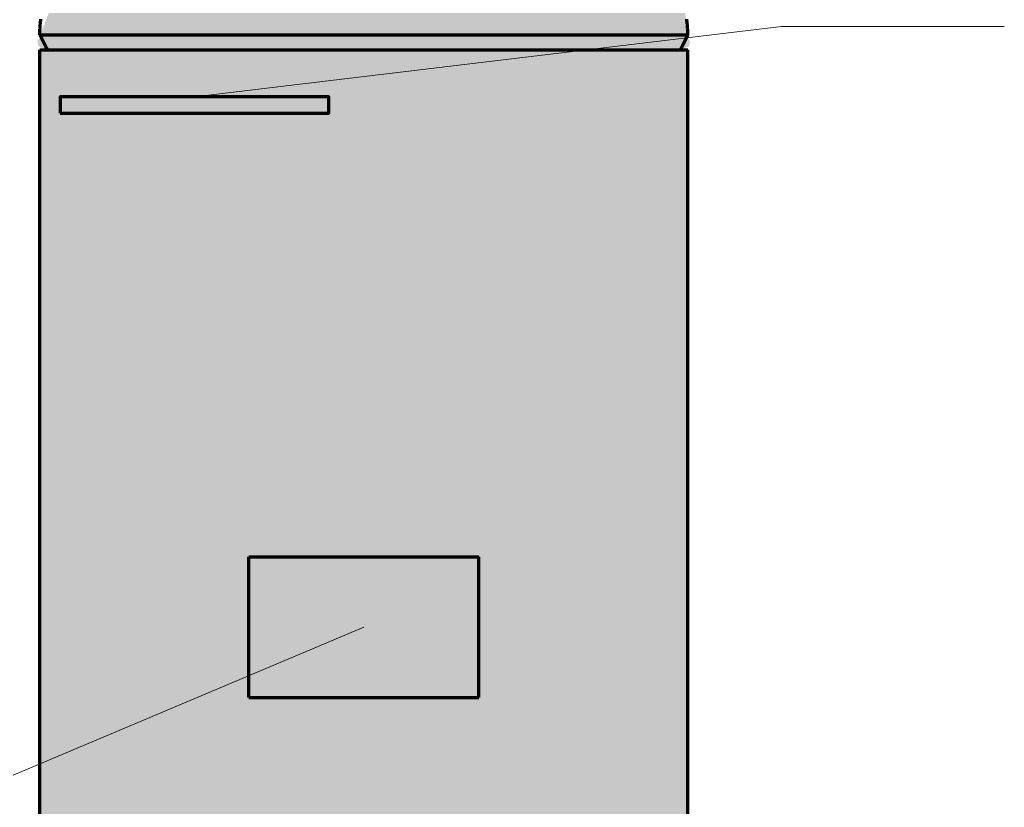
# Model space of a CAD drawing. Header units: millimetres. Extents: x 0 to 1554, y 0 to 420.
# Drawn here: x 1191.6 to 1275.7, y 129.3 to 196.6 of the extents above; entities that cross this region are included whole.
import ezdxf

# ---------------------------------------------------------------- set-up
doc = ezdxf.new("R2010")
doc.units = ezdxf.units.MM
for name, color, linetype, lineweight in [('01-VISIBLE', 7, 'CONTINUOUS', 70), ('08-FINA', 5, 'CONTINUOUS', 18), ('13-GRAFICA', 30, 'CONTINUOUS', 18)]:
    doc.layers.add(name, color=color, linetype=linetype, lineweight=lineweight)

msp = doc.modelspace()

# ---------------------------------------------------------------- hatches: boundary and pattern name
at = {"layer": '08-FINA'}
h = msp.add_hatch(color=7, dxfattribs=at)
h.dxf.hatch_style = 1
h.paths.add_polyline_path([(1206.543, 190), (1209.073, 189.9), (1208.978, 190.694)])
h = msp.add_hatch(color=7, dxfattribs=at)
h.dxf.hatch_style = 1
h.paths.add_polyline_path([(1221, 144.7), (1218.541, 144.096), (1218.852, 143.359)])
at = {"layer": '13-GRAFICA', "true_color": 0xb21820}
h = msp.add_hatch(color=7, dxfattribs=at)
h.dxf.hatch_style = 1
h.paths.add_polyline_path([(1193.458, 195.7), (1193.558, 195.7), (1193.558, 195.9), (1193.658, 195.9), (1193.658, 196.1), (1193.758, 196.1), (1193.758, 196.4), (1193.858, 196.4), (1193.858, 196.6), (1193.958, 196.6), (1193.958, 196.9), (1194.058, 196.9), (1194.058, 197.1), (1194.158, 197.1), (1194.158, 197.3), (1194.258, 197.3), (1194.258, 197.6), (1194.358, 197.6), (1194.358, 197.8), (1194.458, 197.8), (1194.458, 198.1), (1194.558, 198.1), (1194.558, 198.3), (1194.658, 198.3), (1194.658, 198.5), (1194.758, 198.5), (1194.758, 198.8), (1194.858, 198.8), (1194.858, 199), (1194.958, 199), (1194.958, 199.3), (1195.058, 199.3), (1195.058, 199.5), (1195.158, 199.5), (1195.358, 200.1), (1195.658, 200.3), (1195.658, 200.5), (1195.758, 200.5), (1195.758, 200.6), (1195.958, 200.7), (1195.958, 200.9), (1196.258, 201.1), (1196.258, 201.3), (1196.358, 201.3), (1196.458, 201.6), (1196.758, 201.8), (1196.758, 202), (1197.058, 202.2), (1197.058, 202.4), (1197.158, 202.4), (1197.258, 202.7), (1197.558, 202.9), (1197.558, 203.1), (1197.858, 203.3), (1197.858, 203.5), (1197.958, 203.5), (1198.058, 203.7), (1198.258, 203.7), (1198.458, 204), (1198.658, 204), (1198.758, 204.2), (1198.958, 204.2), (1199.158, 204.5), (1199.358, 204.5), (1199.458, 204.7), (1199.658, 204.7), (1199.658, 204.8), (1199.758, 204.8), (1199.858, 205), (1200.058, 205), (1200.258, 205.3), (1200.458, 205.3), (1200.558, 205.5), (1200.758, 205.5), (1200.958, 205.8), (1201.158, 205.8), (1201.258, 206), (1201.458, 206), (1201.658, 206.3), (1201.858, 206.3), (1201.958, 206.5), (1202.158, 206.5), (1202.358, 206.8), (1202.558, 206.8), (1202.658, 207), (1202.858, 207), (1203.058, 207.3), (1203.458, 207.4), (1203.458, 207.5), (1203.758, 207.5), (1203.758, 207.6), (1204.358, 207.7), (1204.358, 207.8), (1204.558, 207.8), (1204.558, 207.9), (1204.858, 207.9), (1204.858, 208), (1205.158, 208), (1205.158, 208.1), (1205.458, 208.1), (1205.458, 208.2), (1205.758, 208.2), (1205.758, 208.3), (1206.058, 208.3), (1206.058, 208.4), (1206.958, 208.6), (1206.958, 208.7), (1207.158, 208.7), (1207.158, 208.8), (1207.458, 208.8), (1207.458, 208.9), (1207.758, 208.9), (1207.758, 209), (1208.058, 209), (1208.058, 209.1), (1208.358, 209.1), (1208.358, 209.2), (1208.658, 209.2), (1208.658, 209.3), (1209.558, 209.5), (1209.558, 209.6), (1209.758, 209.6), (1209.758, 209.7), (1210.058, 209.7), (1210.058, 209.8), (1210.358, 209.8), (1210.358, 209.9), (1210.658, 209.9), (1210.658, 210), (1210.958, 210), (1210.958, 210.1), (1211.258, 210.1), (1211.258, 210.2), (1212.158, 210.4), (1212.158, 210.5), (1212.358, 210.5), (1212.358, 210.6), (1213.058, 210.6), (1213.058, 210.7), (1213.758, 210.7), (1213.758, 210.8), (1214.458, 210.8), (1214.458, 210.9), (1215.158, 210.9), (1215.158, 211), (1215.958, 211), (1215.958, 211.1), (1216.658, 211.1), (1216.658, 211.2), (1225.358, 211.2), (1225.358, 211.1), (1226.158, 211.1), (1226.158, 211), (1226.958, 211), (1226.958, 210.9), (1227.658, 210.9), (1227.658, 210.8), (1228.458, 210.8), (1228.458, 210.7), (1229.858, 210.6), (1229.858, 210.5), (1230.658, 210.4), (1230.658, 210.3), (1230.958, 210.3), (1230.958, 210.2), (1231.358, 210.2), (1231.358, 210.1), (1232.558, 209.9), (1232.558, 209.8), (1232.858, 209.8), (1232.858, 209.7), (1234.058, 209.5), (1234.058, 209.4), (1234.358, 209.4), (1234.358, 209.3), (1234.758, 209.3), (1234.758, 209.2), (1235.058, 209.2), (1235.058, 209.1), (1235.558, 209), (1235.558, 208.9), (1235.758, 208.9), (1235.758, 208.8), (1236.058, 208.8), (1236.058, 208.7), (1236.258, 208.7), (1236.258, 208.6), (1236.458, 208.6), (1236.458, 208.5), (1236.758, 208.5), (1236.758, 208.4), (1236.958, 208.4), (1236.958, 208.3), (1237.158, 208.3), (1237.158, 208.2), (1237.458, 208.2), (1237.458, 208.1), (1237.658, 208.1), (1237.658, 208), (1237.958, 208), (1237.958, 207.9), (1238.158, 207.9), (1238.158, 207.8), (1238.358, 207.8), (1238.358, 207.7), (1238.658, 207.7), (1238.658, 207.6), (1238.858, 207.6), (1238.858, 207.5), (1239.158, 207.5), (1239.158, 207.4), (1239.358, 207.4), (1239.458, 207.2), (1239.858, 207.1), (1239.958, 206.9), (1240.358, 206.8), (1240.458, 206.6), (1240.858, 206.5), (1240.958, 206.3), (1241.358, 206.2), (1241.458, 206), (1241.858, 205.9), (1241.858, 205.8), (1242.158, 205.7), (1242.258, 205.5), (1242.458, 205.5), (1242.758, 205.1), (1242.958, 205.1), (1243.358, 204.6), (1243.558, 204.6), (1243.858, 204.2), (1244.058, 204.2), (1244.458, 203.7), (1244.658, 203.7), (1244.658, 203.6), (1244.958, 203.4), (1244.958, 203.2), (1245.058, 203.2), (1245.058, 203.1), (1245.758, 202.5), (1245.758, 202.3), (1246.358, 201.8), (1246.458, 201.4), (1246.658, 201.3), (1246.658, 201.1), (1246.758, 201.1), (1246.858, 200.8), (1247.058, 200.7), (1247.158, 200.3), (1247.258, 200.3), (1247.358, 200), (1247.558, 199.9), (1247.658, 199.3), (1247.758, 199.3), (1247.758, 199.1), (1247.858, 199.1), (1247.958, 198.5), (1248.058, 198.5), (1248.158, 198), (1248.258, 198), (1248.258, 197.7), (1248.358, 197.7), (1248.658, 195.2), (1248.558, 195.2), (1248.558, 195.1), (1193.458, 195.1), (1193.458, 195.2), (1193.358, 195.2)])
h = msp.add_hatch(color=7, dxfattribs=at)
h.dxf.hatch_style = 1
h.paths.add_polyline_path([(1193.358, 195.1), (1248.658, 195.1), (1248.758, 194.8), (1248.858, 194.8), (1248.758, 194.3), (1248.458, 194.2), (1248.458, 194.1), (1193.558, 194.1), (1193.558, 194.2), (1193.358, 194.2), (1193.158, 194.5), (1193.158, 194.9), (1193.258, 194.9)])
h = msp.add_hatch(color=7, dxfattribs=at)
h.dxf.hatch_style = 1
h.paths.add_polyline_path([(1193.358, 194), (1211.158, 194), (1211.158, 150.7), (1211.158, 138.7), (1211.158, 95.4), (1193.358, 95.4)])
h = msp.add_hatch(color=7, dxfattribs=at)
h.dxf.hatch_style = 1
h.paths.add_polyline_path([(1248.058, 194), (1193.958, 194), (1193.958, 194.1), (1248.058, 194.1)])
h = msp.add_hatch(color=7, dxfattribs=at)
h.dxf.hatch_style = 1
h.paths.add_polyline_path([(1230.758, 194), (1230.758, 150.7), (1221.258, 150.7), (1221.258, 193.8), (1220.658, 193.8), (1220.658, 150.7), (1211.158, 150.7), (1211.158, 194)])
h = msp.add_hatch(color=7, dxfattribs=at)
h.dxf.hatch_style = 1
h.paths.add_polyline_path([(1221.258, 193.8), (1221.258, 150.7), (1220.658, 150.7), (1220.658, 193.8)])
h = msp.add_hatch(color=7, dxfattribs=at)
h.dxf.hatch_style = 1
h.paths.add_polyline_path([(1248.658, 194), (1248.658, 95.4), (1230.758, 95.4), (1230.758, 138.7), (1230.758, 150.7), (1230.758, 194)])
at = {"layer": '13-GRAFICA', "true_color": 0xffffff}
h = msp.add_hatch(color=7, dxfattribs=at)
h.dxf.hatch_style = 1
h.paths.add_polyline_path([(1211.158, 138.7), (1211.158, 150.7), (1230.758, 150.7), (1230.758, 138.7)])
at = {"layer": '13-GRAFICA', "true_color": 0xc81e2d}
h = msp.add_hatch(color=7, dxfattribs=at)
h.dxf.hatch_style = 1
h.paths.add_polyline_path([(1230.758, 148.9), (1211.158, 148.9), (1211.158, 150.7), (1230.758, 150.7)])
at = {"layer": '13-GRAFICA', "true_color": 0xb21820}
h = msp.add_hatch(color=7, dxfattribs=at)
h.dxf.hatch_style = 1
h.paths.add_polyline_path([(1211.158, 95.4), (1211.158, 138.7), (1220.658, 138.7), (1220.658, 95.6), (1221.258, 95.6), (1221.258, 138.7), (1230.758, 138.7), (1230.758, 95.4)])
h = msp.add_hatch(color=7, dxfattribs=at)
h.dxf.hatch_style = 1
h.paths.add_polyline_path([(1221.258, 95.6), (1220.658, 95.6), (1220.658, 138.7), (1221.258, 138.7)])

# ---------------------------------------------------------------- linework, layer by layer
at = {"layer": '01-VISIBLE'}
for p, q in [((1193.99, 194), (1193.35, 195.28)), ((1248.01, 194), (1248.65, 195.28)), ((1193.35, 95.4), (1193.35, 194)), ((1248.65, 95.4), (1248.65, 194)), ((1211.195, 138.7), (1211.195, 150.7)), ((1230.805, 138.7), (1230.805, 150.7))]:
    msp.add_line(p, q, dxfattribs=at)
for points in [[(1193.35, 195.28), (1193.35, 195.36), (1193.351, 195.44), (1193.353, 195.52), (1193.355, 195.6), (1193.358, 195.68), (1193.362, 195.76), (1193.366, 195.84), (1193.371, 195.92), (1193.377, 196), (1193.384, 196.08), (1193.391, 196.16), (1193.399, 196.239), (1193.407, 196.319), (1193.416, 196.399), (1193.426, 196.478), (1193.437, 196.558), (1193.448, 196.637)], [(1248.65, 195.28), (1248.65, 195.36), (1248.649, 195.44), (1248.647, 195.52), (1248.645, 195.6), (1248.642, 195.68), (1248.638, 195.76), (1248.633, 195.84), (1248.628, 195.92), (1248.623, 196), (1248.616, 196.08), (1248.609, 196.16), (1248.601, 196.239), (1248.593, 196.319), (1248.584, 196.399), (1248.574, 196.478), (1248.563, 196.558), (1248.552, 196.637)], [(1193.35, 195.28), (1193.488, 195.28), (1193.627, 195.28), (1193.765, 195.28), (1193.903, 195.28), (1194.041, 195.28), (1194.18, 195.28), (1194.318, 195.28), (1194.456, 195.28), (1194.594, 195.28), (1194.733, 195.28), (1194.871, 195.28), (1195.009, 195.28), (1195.147, 195.28), (1195.286, 195.28), (1195.424, 195.28), (1195.562, 195.28), (1195.7, 195.28), (1195.839, 195.28), (1195.977, 195.28), (1196.115, 195.28), (1196.253, 195.28), (1196.392, 195.28), (1196.53, 195.28), (1196.668, 195.28), (1196.806, 195.28), (1196.945, 195.28), (1197.083, 195.28), (1197.221, 195.28), (1197.359, 195.28), (1197.498, 195.28), (1197.636, 195.28), (1197.774, 195.28), (1197.912, 195.28), (1198.051, 195.28), (1198.189, 195.28), (1198.327, 195.28), (1198.465, 195.28), (1198.604, 195.28), (1198.742, 195.28), (1198.88, 195.28), (1199.018, 195.28), (1199.157, 195.28), (1199.295, 195.28), (1199.433, 195.28), (1199.571, 195.28), (1199.71, 195.28), (1199.848, 195.28), (1199.986, 195.28), (1200.124, 195.28), (1200.263, 195.28), (1200.401, 195.28), (1200.539, 195.28), (1200.677, 195.28), (1200.816, 195.28), (1200.954, 195.28), (1201.092, 195.28), (1201.23, 195.28), (1201.369, 195.28), (1201.507, 195.28), (1201.645, 195.28), (1201.783, 195.28), (1201.922, 195.28), (1202.06, 195.28), (1202.198, 195.28), (1202.336, 195.28), (1202.475, 195.28), (1202.613, 195.28), (1202.751, 195.28), (1202.889, 195.28), (1203.028, 195.28), (1203.166, 195.28), (1203.304, 195.28), (1203.442, 195.28), (1203.581, 195.28), (1203.719, 195.28), (1203.857, 195.28), (1203.995, 195.28), (1204.134, 195.28), (1204.272, 195.28), (1204.41, 195.28), (1204.548, 195.28), (1204.687, 195.28), (1204.825, 195.28), (1204.963, 195.28), (1205.101, 195.28), (1205.24, 195.28), (1205.378, 195.28), (1205.516, 195.28), (1205.654, 195.28), (1205.793, 195.28), (1205.931, 195.28), (1206.069, 195.28), (1206.207, 195.28), (1206.346, 195.28), (1206.484, 195.28), (1206.622, 195.28), (1206.76, 195.28), (1206.899, 195.28), (1207.037, 195.28), (1207.175, 195.28), (1207.313, 195.28), (1207.452, 195.28), (1207.59, 195.28), (1207.728, 195.28), (1207.866, 195.28), (1208.005, 195.28), (1208.143, 195.28), (1208.281, 195.28), (1208.419, 195.28), (1208.558, 195.28), (1208.696, 195.28), (1208.834, 195.28), (1208.972, 195.28), (1209.111, 195.28), (1209.249, 195.28), (1209.387, 195.28), (1209.525, 195.28), (1209.664, 195.28), (1209.802, 195.28), (1209.94, 195.28), (1210.078, 195.28), (1210.217, 195.28), (1210.355, 195.28), (1210.493, 195.28), (1210.631, 195.28), (1210.77, 195.28), (1210.908, 195.28), (1211.046, 195.28), (1211.184, 195.28), (1211.323, 195.28), (1211.461, 195.28), (1211.599, 195.28), (1211.737, 195.28), (1211.876, 195.28), (1212.014, 195.28), (1212.152, 195.28), (1212.29, 195.28), (1212.429, 195.28), (1212.567, 195.28), (1212.705, 195.28), (1212.843, 195.28), (1212.982, 195.28), (1213.12, 195.28), (1213.258, 195.28), (1213.396, 195.28), (1213.535, 195.28), (1213.673, 195.28), (1213.811, 195.28), (1213.949, 195.28), (1214.088, 195.28), (1214.226, 195.28), (1214.364, 195.28), (1214.502, 195.28), (1214.641, 195.28), (1214.779, 195.28), (1214.917, 195.28), (1215.055, 195.28), (1215.194, 195.28), (1215.332, 195.28), (1215.47, 195.28), (1215.608, 195.28), (1215.747, 195.28), (1215.885, 195.28), (1216.023, 195.28), (1216.161, 195.28), (1216.3, 195.28), (1216.438, 195.28), (1216.576, 195.28), (1216.714, 195.28), (1216.853, 195.28), (1216.991, 195.28), (1217.129, 195.28), (1217.267, 195.28), (1217.406, 195.28), (1217.544, 195.28), (1217.682, 195.28), (1217.82, 195.28), (1217.959, 195.28), (1218.097, 195.28), (1218.235, 195.28), (1218.373, 195.28), (1218.512, 195.28), (1218.65, 195.28), (1218.788, 195.28), (1218.926, 195.28), (1219.065, 195.28), (1219.203, 195.28), (1219.341, 195.28), (1219.479, 195.28), (1219.618, 195.28), (1219.756, 195.28), (1219.894, 195.28), (1220.032, 195.28), (1220.171, 195.28), (1220.309, 195.28), (1220.447, 195.28), (1220.585, 195.28), (1220.724, 195.28), (1220.862, 195.28), (1221, 195.28), (1221.138, 195.28), (1221.277, 195.28), (1221.415, 195.28), (1221.553, 195.28), (1221.691, 195.28), (1221.83, 195.28), (1221.968, 195.28), (1222.106, 195.28), (1222.244, 195.28), (1222.383, 195.28), (1222.521, 195.28), (1222.659, 195.28), (1222.797, 195.28), (1222.936, 195.28), (1223.074, 195.28), (1223.212, 195.28), (1223.35, 195.28), (1223.489, 195.28), (1223.627, 195.28), (1223.765, 195.28), (1223.903, 195.28), (1224.042, 195.28), (1224.18, 195.28), (1224.318, 195.28), (1224.456, 195.28), (1224.595, 195.28), (1224.733, 195.28), (1224.871, 195.28), (1225.009, 195.28), (1225.148, 195.28), (1225.286, 195.28), (1225.424, 195.28), (1225.562, 195.28), (1225.701, 195.28), (1225.839, 195.28), (1225.977, 195.28), (1226.115, 195.28), (1226.254, 195.28), (1226.392, 195.28), (1226.53, 195.28), (1226.668, 195.28), (1226.807, 195.28), (1226.945, 195.28), (1227.083, 195.28), (1227.221, 195.28), (1227.36, 195.28), (1227.498, 195.28), (1227.636, 195.28), (1227.774, 195.28), (1227.913, 195.28), (1228.051, 195.28), (1228.189, 195.28), (1228.327, 195.28), (1228.466, 195.28), (1228.604, 195.28), (1228.742, 195.28), (1228.88, 195.28), (1229.019, 195.28), (1229.157, 195.28), (1229.295, 195.28), (1229.433, 195.28), (1229.572, 195.28), (1229.71, 195.28), (1229.848, 195.28), (1229.986, 195.28), (1230.125, 195.28), (1230.263, 195.28), (1230.401, 195.28), (1230.539, 195.28), (1230.678, 195.28), (1230.816, 195.28), (1230.954, 195.28), (1231.092, 195.28), (1231.231, 195.28), (1231.369, 195.28), (1231.507, 195.28), (1231.645, 195.28), (1231.784, 195.28), (1231.922, 195.28), (1232.06, 195.28), (1232.198, 195.28), (1232.337, 195.28), (1232.475, 195.28), (1232.613, 195.28), (1232.751, 195.28), (1232.89, 195.28), (1233.028, 195.28), (1233.166, 195.28), (1233.304, 195.28), (1233.443, 195.28), (1233.581, 195.28), (1233.719, 195.28), (1233.857, 195.28), (1233.996, 195.28), (1234.134, 195.28), (1234.272, 195.28), (1234.41, 195.28), (1234.549, 195.28), (1234.687, 195.28), (1234.825, 195.28), (1234.963, 195.28), (1235.102, 195.28), (1235.24, 195.28), (1235.378, 195.28), (1235.516, 195.28), (1235.655, 195.28), (1235.793, 195.28), (1235.931, 195.28), (1236.069, 195.28), (1236.208, 195.28), (1236.346, 195.28), (1236.484, 195.28), (1236.622, 195.28), (1236.761, 195.28), (1236.899, 195.28), (1237.037, 195.28), (1237.175, 195.28), (1237.314, 195.28), (1237.452, 195.28), (1237.59, 195.28), (1237.728, 195.28), (1237.867, 195.28), (1238.005, 195.28), (1238.143, 195.28), (1238.281, 195.28), (1238.42, 195.28), (1238.558, 195.28), (1238.696, 195.28), (1238.834, 195.28), (1238.973, 195.28), (1239.111, 195.28), (1239.249, 195.28), (1239.387, 195.28), (1239.526, 195.28), (1239.664, 195.28), (1239.802, 195.28), (1239.94, 195.28), (1240.079, 195.28), (1240.217, 195.28), (1240.355, 195.28), (1240.493, 195.28), (1240.632, 195.28), (1240.77, 195.28), (1240.908, 195.28), (1241.046, 195.28), (1241.185, 195.28), (1241.323, 195.28), (1241.461, 195.28), (1241.599, 195.28), (1241.738, 195.28), (1241.876, 195.28), (1242.014, 195.28), (1242.152, 195.28), (1242.291, 195.28), (1242.429, 195.28), (1242.567, 195.28), (1242.705, 195.28), (1242.844, 195.28), (1242.982, 195.28), (1243.12, 195.28), (1243.258, 195.28), (1243.397, 195.28), (1243.535, 195.28), (1243.673, 195.28), (1243.811, 195.28), (1243.95, 195.28), (1244.088, 195.28), (1244.226, 195.28), (1244.364, 195.28), (1244.503, 195.28), (1244.641, 195.28), (1244.779, 195.28), (1244.917, 195.28), (1245.056, 195.28), (1245.194, 195.28), (1245.332, 195.28), (1245.47, 195.28), (1245.609, 195.28), (1245.747, 195.28), (1245.885, 195.28), (1246.023, 195.28), (1246.162, 195.28), (1246.3, 195.28), (1246.438, 195.28), (1246.576, 195.28), (1246.715, 195.28), (1246.853, 195.28), (1246.991, 195.28), (1247.129, 195.28), (1247.268, 195.28), (1247.406, 195.28), (1247.544, 195.28), (1247.682, 195.28), (1247.821, 195.28), (1247.959, 195.28), (1248.097, 195.28), (1248.235, 195.28), (1248.374, 195.28), (1248.512, 195.28), (1248.65, 195.28)], [(1193.35, 194), (1193.488, 194), (1193.627, 194), (1193.765, 194), (1193.903, 194), (1194.041, 194), (1194.18, 194), (1194.318, 194), (1194.456, 194), (1194.594, 194), (1194.733, 194), (1194.871, 194), (1195.009, 194), (1195.147, 194), (1195.286, 194), (1195.424, 194), (1195.562, 194), (1195.7, 194), (1195.839, 194), (1195.977, 194), (1196.115, 194), (1196.253, 194), (1196.392, 194), (1196.53, 194), (1196.668, 194), (1196.806, 194), (1196.945, 194), (1197.083, 194), (1197.221, 194), (1197.359, 194), (1197.498, 194), (1197.636, 194), (1197.774, 194), (1197.912, 194), (1198.051, 194), (1198.189, 194), (1198.327, 194), (1198.465, 194), (1198.604, 194), (1198.742, 194), (1198.88, 194), (1199.018, 194), (1199.157, 194), (1199.295, 194), (1199.433, 194), (1199.571, 194), (1199.71, 194), (1199.848, 194), (1199.986, 194), (1200.124, 194), (1200.263, 194), (1200.401, 194), (1200.539, 194), (1200.677, 194), (1200.816, 194), (1200.954, 194), (1201.092, 194), (1201.23, 194), (1201.369, 194), (1201.507, 194), (1201.645, 194), (1201.783, 194), (1201.922, 194), (1202.06, 194), (1202.198, 194), (1202.336, 194), (1202.475, 194), (1202.613, 194), (1202.751, 194), (1202.889, 194), (1203.028, 194), (1203.166, 194), (1203.304, 194), (1203.442, 194), (1203.581, 194), (1203.719, 194), (1203.857, 194), (1203.995, 194), (1204.134, 194), (1204.272, 194), (1204.41, 194), (1204.548, 194), (1204.687, 194), (1204.825, 194), (1204.963, 194), (1205.101, 194), (1205.24, 194), (1205.378, 194), (1205.516, 194), (1205.654, 194), (1205.793, 194), (1205.931, 194), (1206.069, 194), (1206.207, 194), (1206.346, 194), (1206.484, 194), (1206.622, 194), (1206.76, 194), (1206.899, 194), (1207.037, 194), (1207.175, 194), (1207.313, 194), (1207.452, 194), (1207.59, 194), (1207.728, 194), (1207.866, 194), (1208.005, 194), (1208.143, 194), (1208.281, 194), (1208.419, 194), (1208.558, 194), (1208.696, 194), (1208.834, 194), (1208.972, 194), (1209.111, 194), (1209.249, 194), (1209.387, 194), (1209.525, 194), (1209.664, 194), (1209.802, 194), (1209.94, 194), (1210.078, 194), (1210.217, 194), (1210.355, 194), (1210.493, 194), (1210.631, 194), (1210.77, 194), (1210.908, 194), (1211.046, 194), (1211.184, 194), (1211.323, 194), (1211.461, 194), (1211.599, 194), (1211.737, 194), (1211.876, 194), (1212.014, 194), (1212.152, 194), (1212.29, 194), (1212.429, 194), (1212.567, 194), (1212.705, 194), (1212.843, 194), (1212.982, 194), (1213.12, 194), (1213.258, 194), (1213.396, 194), (1213.535, 194), (1213.673, 194), (1213.811, 194), (1213.949, 194), (1214.088, 194), (1214.226, 194), (1214.364, 194), (1214.502, 194), (1214.641, 194), (1214.779, 194), (1214.917, 194), (1215.055, 194), (1215.194, 194), (1215.332, 194), (1215.47, 194), (1215.608, 194), (1215.747, 194), (1215.885, 194), (1216.023, 194), (1216.161, 194), (1216.3, 194), (1216.438, 194), (1216.576, 194), (1216.714, 194), (1216.853, 194), (1216.991, 194), (1217.129, 194), (1217.267, 194), (1217.406, 194), (1217.544, 194), (1217.682, 194), (1217.82, 194), (1217.959, 194), (1218.097, 194), (1218.235, 194), (1218.373, 194), (1218.512, 194), (1218.65, 194), (1218.788, 194), (1218.926, 194), (1219.065, 194), (1219.203, 194), (1219.341, 194), (1219.479, 194), (1219.618, 194), (1219.756, 194), (1219.894, 194), (1220.032, 194), (1220.171, 194), (1220.309, 194), (1220.447, 194), (1220.585, 194), (1220.724, 194), (1220.862, 194), (1221, 194), (1221.138, 194), (1221.277, 194), (1221.415, 194), (1221.553, 194), (1221.691, 194), (1221.83, 194), (1221.968, 194), (1222.106, 194), (1222.244, 194), (1222.383, 194), (1222.521, 194), (1222.659, 194), (1222.797, 194), (1222.936, 194), (1223.074, 194), (1223.212, 194), (1223.35, 194), (1223.489, 194), (1223.627, 194), (1223.765, 194), (1223.903, 194), (1224.042, 194), (1224.18, 194), (1224.318, 194), (1224.456, 194), (1224.595, 194), (1224.733, 194), (1224.871, 194), (1225.009, 194), (1225.148, 194), (1225.286, 194), (1225.424, 194), (1225.562, 194), (1225.701, 194), (1225.839, 194), (1225.977, 194), (1226.115, 194), (1226.254, 194), (1226.392, 194), (1226.53, 194), (1226.668, 194), (1226.807, 194), (1226.945, 194), (1227.083, 194), (1227.221, 194), (1227.36, 194), (1227.498, 194), (1227.636, 194), (1227.774, 194), (1227.913, 194), (1228.051, 194), (1228.189, 194), (1228.327, 194), (1228.466, 194), (1228.604, 194), (1228.742, 194), (1228.88, 194), (1229.019, 194), (1229.157, 194), (1229.295, 194), (1229.433, 194), (1229.572, 194), (1229.71, 194), (1229.848, 194), (1229.986, 194), (1230.125, 194), (1230.263, 194), (1230.401, 194), (1230.539, 194), (1230.678, 194), (1230.816, 194), (1230.954, 194), (1231.092, 194), (1231.231, 194), (1231.369, 194), (1231.507, 194), (1231.645, 194), (1231.784, 194), (1231.922, 194), (1232.06, 194), (1232.198, 194), (1232.337, 194), (1232.475, 194), (1232.613, 194), (1232.751, 194), (1232.89, 194), (1233.028, 194), (1233.166, 194), (1233.304, 194), (1233.443, 194), (1233.581, 194), (1233.719, 194), (1233.857, 194), (1233.996, 194), (1234.134, 194), (1234.272, 194), (1234.41, 194), (1234.549, 194), (1234.687, 194), (1234.825, 194), (1234.963, 194), (1235.102, 194), (1235.24, 194), (1235.378, 194), (1235.516, 194), (1235.655, 194), (1235.793, 194), (1235.931, 194), (1236.069, 194), (1236.208, 194), (1236.346, 194), (1236.484, 194), (1236.622, 194), (1236.761, 194), (1236.899, 194), (1237.037, 194), (1237.175, 194), (1237.314, 194), (1237.452, 194), (1237.59, 194), (1237.728, 194), (1237.867, 194), (1238.005, 194), (1238.143, 194), (1238.281, 194), (1238.42, 194), (1238.558, 194), (1238.696, 194), (1238.834, 194), (1238.973, 194), (1239.111, 194), (1239.249, 194), (1239.387, 194), (1239.526, 194), (1239.664, 194), (1239.802, 194), (1239.94, 194), (1240.079, 194), (1240.217, 194), (1240.355, 194), (1240.493, 194), (1240.632, 194), (1240.77, 194), (1240.908, 194), (1241.046, 194), (1241.185, 194), (1241.323, 194), (1241.461, 194), (1241.599, 194), (1241.738, 194), (1241.876, 194), (1242.014, 194), (1242.152, 194), (1242.291, 194), (1242.429, 194), (1242.567, 194), (1242.705, 194), (1242.844, 194), (1242.982, 194), (1243.12, 194), (1243.258, 194), (1243.397, 194), (1243.535, 194), (1243.673, 194), (1243.811, 194), (1243.95, 194), (1244.088, 194), (1244.226, 194), (1244.364, 194), (1244.503, 194), (1244.641, 194), (1244.779, 194), (1244.917, 194), (1245.056, 194), (1245.194, 194), (1245.332, 194), (1245.47, 194), (1245.609, 194), (1245.747, 194), (1245.885, 194), (1246.023, 194), (1246.162, 194), (1246.3, 194), (1246.438, 194), (1246.576, 194), (1246.715, 194), (1246.853, 194), (1246.991, 194), (1247.129, 194), (1247.268, 194), (1247.406, 194), (1247.544, 194), (1247.682, 194), (1247.821, 194), (1247.959, 194), (1248.097, 194), (1248.235, 194), (1248.374, 194), (1248.512, 194), (1248.65, 194)], [(1211.195, 150.7), (1211.275, 150.7), (1211.355, 150.7), (1211.436, 150.7), (1211.516, 150.7), (1211.596, 150.7), (1211.676, 150.7), (1211.756, 150.7), (1211.836, 150.7), (1211.916, 150.7), (1211.996, 150.7), (1212.076, 150.7), (1212.156, 150.7), (1212.236, 150.7), (1212.316, 150.7), (1212.396, 150.7), (1212.476, 150.7), (1212.556, 150.7), (1212.636, 150.7), (1212.716, 150.7), (1212.796, 150.7), (1212.876, 150.7), (1212.956, 150.7), (1213.036, 150.7), (1213.116, 150.7), (1213.196, 150.7), (1213.276, 150.7), (1213.356, 150.7), (1213.436, 150.7), (1213.516, 150.7), (1213.597, 150.7), (1213.677, 150.7), (1213.757, 150.7), (1213.837, 150.7), (1213.917, 150.7), (1213.997, 150.7), (1214.077, 150.7), (1214.157, 150.7), (1214.237, 150.7), (1214.317, 150.7), (1214.397, 150.7), (1214.477, 150.7), (1214.557, 150.7), (1214.637, 150.7), (1214.717, 150.7), (1214.797, 150.7), (1214.877, 150.7), (1214.957, 150.7), (1215.037, 150.7), (1215.117, 150.7), (1215.197, 150.7), (1215.277, 150.7), (1215.357, 150.7), (1215.437, 150.7), (1215.517, 150.7), (1215.597, 150.7), (1215.678, 150.7), (1215.758, 150.7), (1215.838, 150.7), (1215.918, 150.7), (1215.998, 150.7), (1216.078, 150.7), (1216.158, 150.7), (1216.238, 150.7), (1216.318, 150.7), (1216.398, 150.7), (1216.478, 150.7), (1216.558, 150.7), (1216.638, 150.7), (1216.718, 150.7), (1216.798, 150.7), (1216.878, 150.7), (1216.958, 150.7), (1217.038, 150.7), (1217.118, 150.7), (1217.198, 150.7), (1217.278, 150.7), (1217.358, 150.7), (1217.438, 150.7), (1217.518, 150.7), (1217.598, 150.7), (1217.678, 150.7), (1217.759, 150.7), (1217.839, 150.7), (1217.919, 150.7), (1217.999, 150.7), (1218.079, 150.7), (1218.159, 150.7), (1218.239, 150.7), (1218.319, 150.7), (1218.399, 150.7), (1218.479, 150.7), (1218.559, 150.7), (1218.639, 150.7), (1218.719, 150.7), (1218.799, 150.7), (1218.879, 150.7), (1218.959, 150.7), (1219.039, 150.7), (1219.119, 150.7), (1219.199, 150.7), (1219.279, 150.7), (1219.359, 150.7), (1219.439, 150.7), (1219.519, 150.7), (1219.599, 150.7), (1219.679, 150.7), (1219.759, 150.7), (1219.839, 150.7), (1219.92, 150.7), (1220, 150.7), (1220.08, 150.7), (1220.16, 150.7), (1220.24, 150.7), (1220.32, 150.7), (1220.4, 150.7), (1220.48, 150.7), (1220.56, 150.7), (1220.64, 150.7), (1220.72, 150.7), (1220.8, 150.7), (1220.88, 150.7), (1220.96, 150.7), (1221.04, 150.7), (1221.12, 150.7), (1221.2, 150.7), (1221.28, 150.7), (1221.36, 150.7), (1221.44, 150.7), (1221.52, 150.7), (1221.6, 150.7), (1221.68, 150.7), (1221.76, 150.7), (1221.84, 150.7), (1221.92, 150.7), (1222.001, 150.7), (1222.081, 150.7), (1222.161, 150.7), (1222.241, 150.7), (1222.321, 150.7), (1222.401, 150.7), (1222.481, 150.7), (1222.561, 150.7), (1222.641, 150.7), (1222.721, 150.7), (1222.801, 150.7), (1222.881, 150.7), (1222.961, 150.7), (1223.041, 150.7), (1223.121, 150.7), (1223.201, 150.7), (1223.281, 150.7), (1223.361, 150.7), (1223.441, 150.7), (1223.521, 150.7), (1223.601, 150.7), (1223.681, 150.7), (1223.761, 150.7), (1223.841, 150.7), (1223.921, 150.7), (1224.001, 150.7), (1224.082, 150.7), (1224.162, 150.7), (1224.242, 150.7), (1224.322, 150.7), (1224.402, 150.7), (1224.482, 150.7), (1224.562, 150.7), (1224.642, 150.7), (1224.722, 150.7), (1224.802, 150.7), (1224.882, 150.7), (1224.962, 150.7), (1225.042, 150.7), (1225.122, 150.7), (1225.202, 150.7), (1225.282, 150.7), (1225.362, 150.7), (1225.442, 150.7), (1225.522, 150.7), (1225.602, 150.7), (1225.682, 150.7), (1225.762, 150.7), (1225.842, 150.7), (1225.922, 150.7), (1226.002, 150.7), (1226.082, 150.7), (1226.162, 150.7), (1226.243, 150.7), (1226.323, 150.7), (1226.403, 150.7), (1226.483, 150.7), (1226.563, 150.7), (1226.643, 150.7), (1226.723, 150.7), (1226.803, 150.7), (1226.883, 150.7), (1226.963, 150.7), (1227.043, 150.7), (1227.123, 150.7), (1227.203, 150.7), (1227.283, 150.7), (1227.363, 150.7), (1227.443, 150.7), (1227.523, 150.7), (1227.603, 150.7), (1227.683, 150.7), (1227.763, 150.7), (1227.843, 150.7), (1227.923, 150.7), (1228.003, 150.7), (1228.083, 150.7), (1228.163, 150.7), (1228.243, 150.7), (1228.324, 150.7), (1228.404, 150.7), (1228.484, 150.7), (1228.564, 150.7), (1228.644, 150.7), (1228.724, 150.7), (1228.804, 150.7), (1228.884, 150.7), (1228.964, 150.7), (1229.044, 150.7), (1229.124, 150.7), (1229.204, 150.7), (1229.284, 150.7), (1229.364, 150.7), (1229.444, 150.7), (1229.524, 150.7), (1229.604, 150.7), (1229.684, 150.7), (1229.764, 150.7), (1229.844, 150.7), (1229.924, 150.7), (1230.004, 150.7), (1230.084, 150.7), (1230.164, 150.7), (1230.244, 150.7), (1230.324, 150.7), (1230.405, 150.7), (1230.485, 150.7), (1230.565, 150.7), (1230.645, 150.7), (1230.725, 150.7), (1230.805, 150.7)], [(1211.195, 138.7), (1211.275, 138.7), (1211.355, 138.7), (1211.436, 138.7), (1211.516, 138.7), (1211.596, 138.7), (1211.676, 138.7), (1211.756, 138.7), (1211.836, 138.7), (1211.916, 138.7), (1211.996, 138.7), (1212.076, 138.7), (1212.156, 138.7), (1212.236, 138.7), (1212.316, 138.7), (1212.396, 138.7), (1212.476, 138.7), (1212.556, 138.7), (1212.636, 138.7), (1212.716, 138.7), (1212.796, 138.7), (1212.876, 138.7), (1212.956, 138.7), (1213.036, 138.7), (1213.116, 138.7), (1213.196, 138.7), (1213.276, 138.7), (1213.356, 138.7), (1213.436, 138.7), (1213.516, 138.7), (1213.597, 138.7), (1213.677, 138.7), (1213.757, 138.7), (1213.837, 138.7), (1213.917, 138.7), (1213.997, 138.7), (1214.077, 138.7), (1214.157, 138.7), (1214.237, 138.7), (1214.317, 138.7), (1214.397, 138.7), (1214.477, 138.7), (1214.557, 138.7), (1214.637, 138.7), (1214.717, 138.7), (1214.797, 138.7), (1214.877, 138.7), (1214.957, 138.7), (1215.037, 138.7), (1215.117, 138.7), (1215.197, 138.7), (1215.277, 138.7), (1215.357, 138.7), (1215.437, 138.7), (1215.517, 138.7), (1215.597, 138.7), (1215.678, 138.7), (1215.758, 138.7), (1215.838, 138.7), (1215.918, 138.7), (1215.998, 138.7), (1216.078, 138.7), (1216.158, 138.7), (1216.238, 138.7), (1216.318, 138.7), (1216.398, 138.7), (1216.478, 138.7), (1216.558, 138.7), (1216.638, 138.7), (1216.718, 138.7), (1216.798, 138.7), (1216.878, 138.7), (1216.958, 138.7), (1217.038, 138.7), (1217.118, 138.7), (1217.198, 138.7), (1217.278, 138.7), (1217.358, 138.7), (1217.438, 138.7), (1217.518, 138.7), (1217.598, 138.7), (1217.678, 138.7), (1217.759, 138.7), (1217.839, 138.7), (1217.919, 138.7), (1217.999, 138.7), (1218.079, 138.7), (1218.159, 138.7), (1218.239, 138.7), (1218.319, 138.7), (1218.399, 138.7), (1218.479, 138.7), (1218.559, 138.7), (1218.639, 138.7), (1218.719, 138.7), (1218.799, 138.7), (1218.879, 138.7), (1218.959, 138.7), (1219.039, 138.7), (1219.119, 138.7), (1219.199, 138.7), (1219.279, 138.7), (1219.359, 138.7), (1219.439, 138.7), (1219.519, 138.7), (1219.599, 138.7), (1219.679, 138.7), (1219.759, 138.7), (1219.839, 138.7), (1219.92, 138.7), (1220, 138.7), (1220.08, 138.7), (1220.16, 138.7), (1220.24, 138.7), (1220.32, 138.7), (1220.4, 138.7), (1220.48, 138.7), (1220.56, 138.7), (1220.64, 138.7), (1220.72, 138.7), (1220.8, 138.7), (1220.88, 138.7), (1220.96, 138.7), (1221.04, 138.7), (1221.12, 138.7), (1221.2, 138.7), (1221.28, 138.7), (1221.36, 138.7), (1221.44, 138.7), (1221.52, 138.7), (1221.6, 138.7), (1221.68, 138.7), (1221.76, 138.7), (1221.84, 138.7), (1221.92, 138.7), (1222.001, 138.7), (1222.081, 138.7), (1222.161, 138.7), (1222.241, 138.7), (1222.321, 138.7), (1222.401, 138.7), (1222.481, 138.7), (1222.561, 138.7), (1222.641, 138.7), (1222.721, 138.7), (1222.801, 138.7), (1222.881, 138.7), (1222.961, 138.7), (1223.041, 138.7), (1223.121, 138.7), (1223.201, 138.7), (1223.281, 138.7), (1223.361, 138.7), (1223.441, 138.7), (1223.521, 138.7), (1223.601, 138.7), (1223.681, 138.7), (1223.761, 138.7), (1223.841, 138.7), (1223.921, 138.7), (1224.001, 138.7), (1224.082, 138.7), (1224.162, 138.7), (1224.242, 138.7), (1224.322, 138.7), (1224.402, 138.7), (1224.482, 138.7), (1224.562, 138.7), (1224.642, 138.7), (1224.722, 138.7), (1224.802, 138.7), (1224.882, 138.7), (1224.962, 138.7), (1225.042, 138.7), (1225.122, 138.7), (1225.202, 138.7), (1225.282, 138.7), (1225.362, 138.7), (1225.442, 138.7), (1225.522, 138.7), (1225.602, 138.7), (1225.682, 138.7), (1225.762, 138.7), (1225.842, 138.7), (1225.922, 138.7), (1226.002, 138.7), (1226.082, 138.7), (1226.162, 138.7), (1226.243, 138.7), (1226.323, 138.7), (1226.403, 138.7), (1226.483, 138.7), (1226.563, 138.7), (1226.643, 138.7), (1226.723, 138.7), (1226.803, 138.7), (1226.883, 138.7), (1226.963, 138.7), (1227.043, 138.7), (1227.123, 138.7), (1227.203, 138.7), (1227.283, 138.7), (1227.363, 138.7), (1227.443, 138.7), (1227.523, 138.7), (1227.603, 138.7), (1227.683, 138.7), (1227.763, 138.7), (1227.843, 138.7), (1227.923, 138.7), (1228.003, 138.7), (1228.083, 138.7), (1228.163, 138.7), (1228.243, 138.7), (1228.324, 138.7), (1228.404, 138.7), (1228.484, 138.7), (1228.564, 138.7), (1228.644, 138.7), (1228.724, 138.7), (1228.804, 138.7), (1228.884, 138.7), (1228.964, 138.7), (1229.044, 138.7), (1229.124, 138.7), (1229.204, 138.7), (1229.284, 138.7), (1229.364, 138.7), (1229.444, 138.7), (1229.524, 138.7), (1229.604, 138.7), (1229.684, 138.7), (1229.764, 138.7), (1229.844, 138.7), (1229.924, 138.7), (1230.004, 138.7), (1230.084, 138.7), (1230.164, 138.7), (1230.244, 138.7), (1230.324, 138.7), (1230.405, 138.7), (1230.485, 138.7), (1230.565, 138.7), (1230.645, 138.7), (1230.725, 138.7), (1230.805, 138.7)]]:
    msp.add_lwpolyline(points, dxfattribs=at)
msp.add_lwpolyline([(1195.08, 188.6), (1218.006, 188.6), (1218.006, 190), (1195.08, 190)], close=True, dxfattribs=at)
at = {"layer": '08-FINA'}
for p, q in [((1206.543, 190), (1256.65, 196)), ((1256.65, 196), (1275.658, 196)), ((1221, 144.7), (1187.35, 130.499))]:
    msp.add_line(p, q, dxfattribs=at)

doc.saveas('drawing.dxf')
